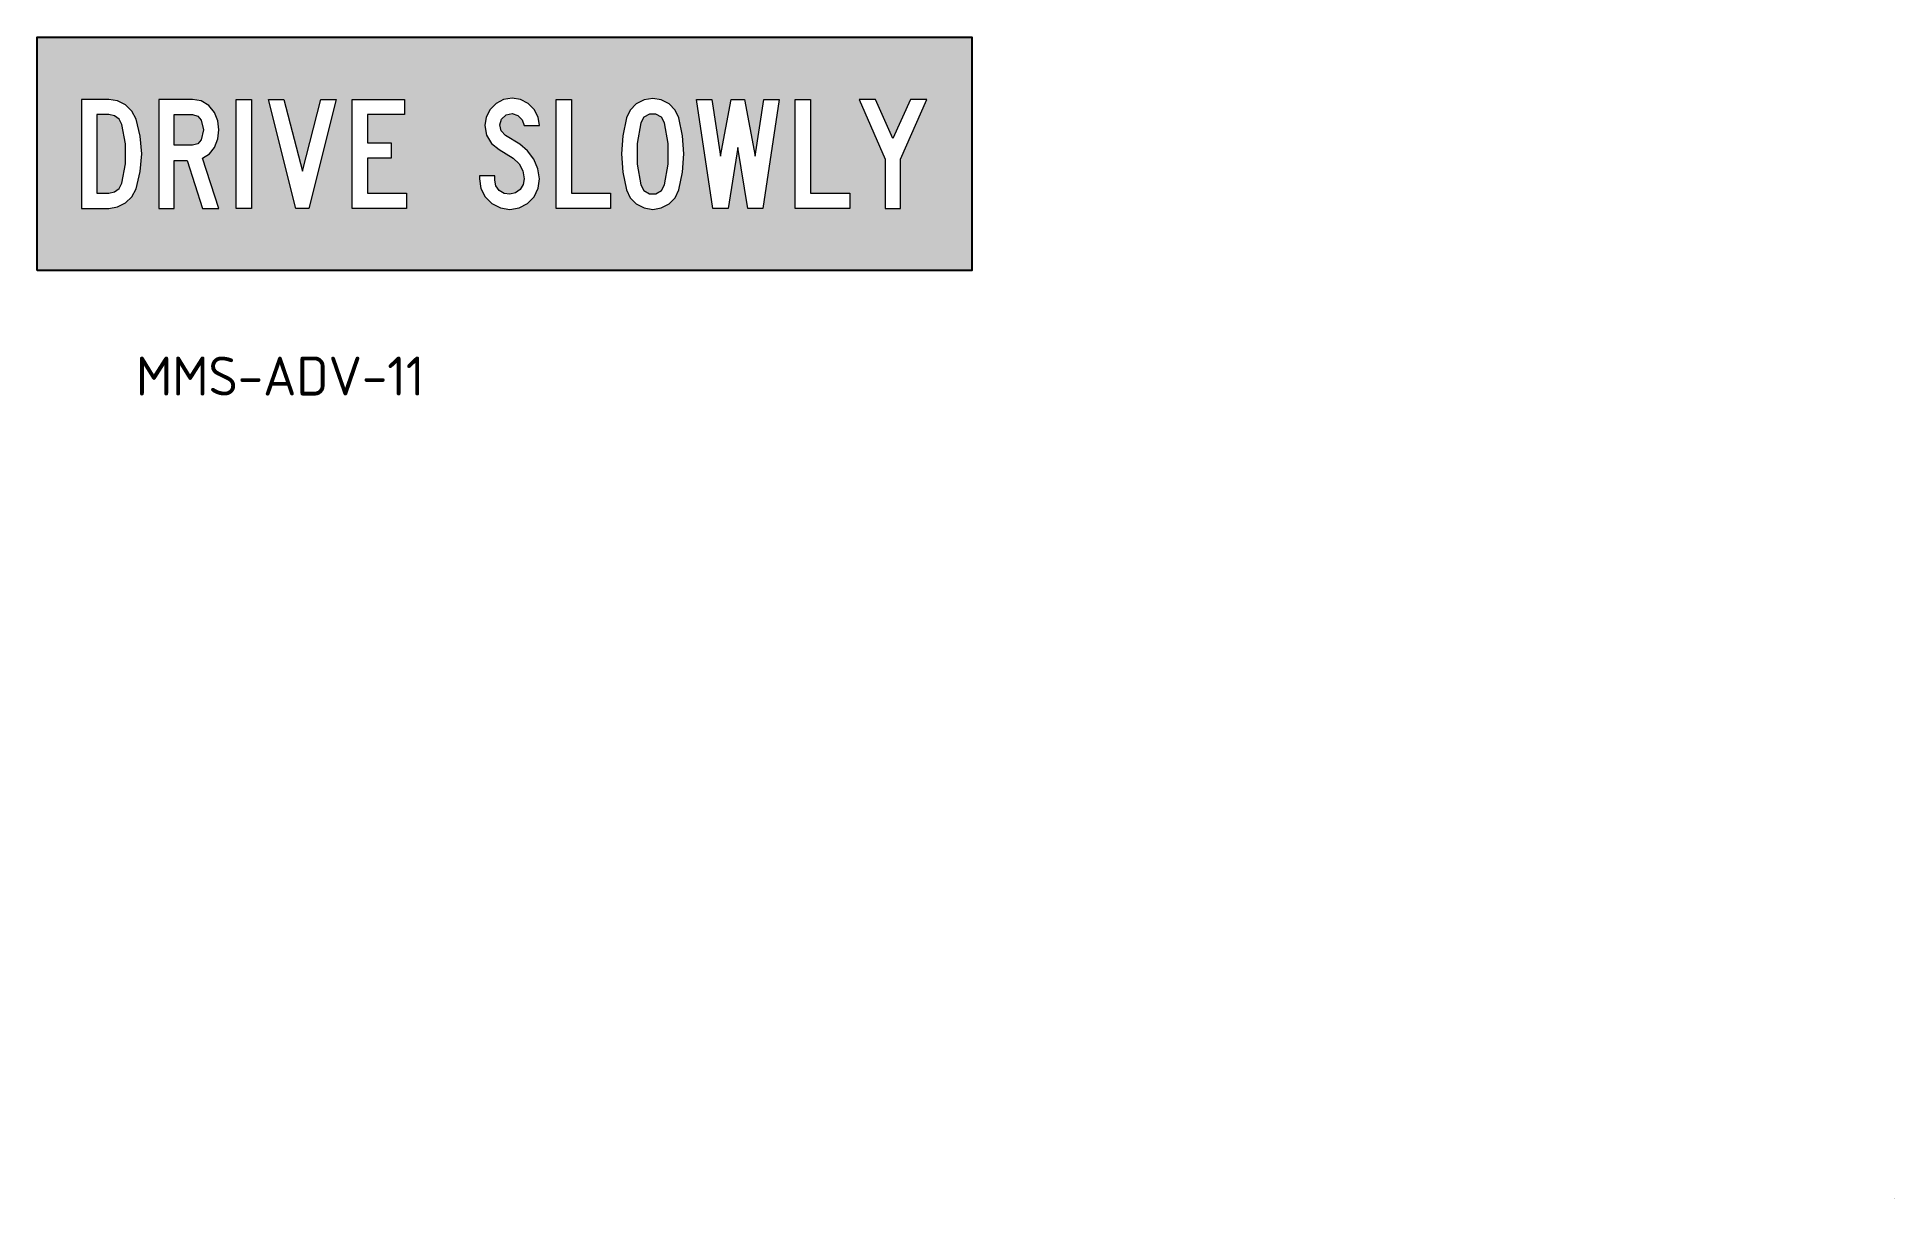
# Model space of a CAD drawing. Extents: x 121 to 359, y 73 to 222.
import ezdxf

# ---------------------------------------------------------------- set-up
doc = ezdxf.new("R2010")
doc.units = 0
for name, color, linetype in [('BLUE', 150, 'CONTINUOUS'), ('L25', 1, 'CONTINUOUS'), ('TBLK18', 4, 'CONTINUOUS')]:
    doc.layers.add(name, color=color, linetype=linetype)
doc.styles.add('ISO', font='iso3098b.shx')

msp = doc.modelspace()

# ---------------------------------------------------------------- hatches: boundary and pattern name
at = {"layer": 'BLUE'}
h = msp.add_hatch(color=256, dxfattribs=at)
h.paths.add_polyline_path([(240.94, 222.37), (120.94, 222.37), (120.94, 192.37), (240.94, 192.37)])
h.paths.add_polyline_path([(198.84, 214.32), (199.95, 214.5), (201.05, 214.32), (202.05, 213.8), (202.82, 213), (203.3, 211.99), (203.8, 209.7), (203.96, 207.37), (203.8, 205.04), (203.3, 202.75), (202.82, 201.74), (202.05, 200.94), (201.05, 200.42), (199.95, 200.24), (198.84, 200.42), (197.85, 200.94), (197.07, 201.74), (196.59, 202.75), (196.1, 205.04), (195.93, 207.37), (196.1, 209.7), (196.59, 211.99), (197.07, 213), (197.85, 213.8)], flags=16)
h.paths.add_polyline_path([(199.53, 212.49), (200.36, 212.49), (201.07, 212.08), (201.48, 211.36), (201.93, 208.71), (201.93, 206.03), (201.48, 203.38), (201.07, 202.66), (200.36, 202.25), (199.53, 202.25), (198.82, 202.66), (198.41, 203.38), (197.96, 206.03), (197.96, 208.71), (198.41, 211.36), (198.82, 212.08)], flags=0)
h.paths.add_polyline_path([(189.51, 214.37), (189.51, 202.33), (194.55, 202.33), (194.55, 200.37), (187.55, 200.37), (187.55, 214.37)], flags=16)
h.paths.add_polyline_path([(205.57, 214.37), (207.53, 214.37), (208.65, 207.09), (210.04, 214.37), (211.72, 214.37), (213.12, 207.09), (214.24, 214.37), (216.2, 214.37), (214.1, 200.37), (212.15, 200.37), (210.89, 208.21), (209.63, 200.37), (207.67, 200.37)], flags=16)
h.paths.add_polyline_path([(184.74, 213.07), (185.24, 212.1), (185.41, 211.01), (183.45, 211.01), (183.21, 211.76), (182.66, 212.31), (181.91, 212.55), (181.13, 212.39), (180.54, 211.85), (180.31, 211.09), (180.51, 210.31), (181.07, 209.75), (182.89, 208.63), (183.9, 207.77), (184.69, 206.7), (185.2, 205.47), (185.41, 204.15), (185.26, 202.95), (184.74, 201.86), (183.89, 200.99), (182.82, 200.42), (181.63, 200.23), (180.41, 200.42), (179.32, 200.98), (178.45, 201.84), (177.9, 202.94), (177.71, 204.15), (177.71, 204.57), (179.67, 204.57), (179.67, 204.01), (179.82, 203.28), (180.25, 202.67), (180.89, 202.28), (181.63, 202.19), (182.33, 202.38), (182.92, 202.81), (183.31, 203.43), (183.45, 204.15), (183.29, 205.18), (182.8, 206.1), (182.05, 206.81), (180.23, 207.93), (179.26, 208.71), (178.63, 209.78), (178.41, 211.01), (178.58, 212.1), (179.07, 213.07), (179.85, 213.85), (180.82, 214.35), (181.91, 214.51), (182.99, 214.35), (183.97, 213.85)], flags=16)
h.paths.add_polyline_path([(218.25, 214.37), (220.21, 214.37), (220.21, 202.33), (225.25, 202.33), (225.25, 200.37), (218.25, 200.37)], flags=16)
h.paths.add_polyline_path([(168.08, 214.37), (168.08, 212.41), (163.33, 212.41), (163.33, 208.77), (166.4, 208.77), (166.4, 206.81), (163.33, 206.81), (163.33, 202.33), (168.36, 202.33), (168.36, 200.37), (161.37, 200.37), (161.37, 214.37)], flags=16)
h.paths.add_polyline_path([(226.46, 214.37), (228.55, 214.37), (230.79, 209.33), (233.03, 214.37), (235.13, 214.37), (231.77, 206.67), (231.77, 200.37), (229.81, 200.37), (229.81, 206.67)], flags=16)
h.paths.add_polyline_path([(159.32, 214.37), (155.82, 200.37), (154.14, 200.37), (150.64, 214.37), (152.6, 214.37), (154.98, 205.13), (157.36, 214.37)], flags=16)
h.paths.add_polyline_path([(148.45, 214.37), (148.45, 200.37), (146.49, 200.37), (146.49, 214.37)], flags=16)
h.paths.add_polyline_path([(144.12, 211.61), (144.26, 210.45), (144.12, 209.3), (143.69, 208.21), (143.05, 207.38), (142.15, 206.81), (144.26, 200.37), (142.15, 200.37), (140.2, 206.53), (138.52, 206.53), (138.52, 200.37), (136.56, 200.37), (136.56, 214.37), (140.9, 214.37), (142.01, 214.17), (142.99, 213.58), (143.69, 212.69)], flags=16)
h.paths.add_polyline_path([(142.31, 210.45), (142.01, 209.19), (141.55, 208.68), (140.9, 208.49), (138.52, 208.49), (138.52, 212.41), (140.9, 212.41), (141.55, 212.22), (142.01, 211.71)], flags=0)
h.paths.add_polyline_path([(134.18, 209.64), (134.37, 207.37), (134.18, 205.1), (133.63, 202.89), (133.1, 201.87), (132.28, 201.07), (131.26, 200.55), (130.13, 200.37), (126.63, 200.37), (126.63, 214.37), (130.13, 214.37), (131.26, 214.19), (132.28, 213.68), (133.1, 212.87), (133.63, 211.85)], flags=16)
h.paths.add_polyline_path([(132.28, 208.64), (132.28, 206.1), (131.81, 203.59), (131.45, 202.94), (130.85, 202.49), (130.13, 202.33), (128.59, 202.33), (128.59, 212.41), (130.13, 212.41), (130.85, 212.25), (131.45, 211.81), (131.81, 211.15)], flags=0)
at = {"layer": 'TBLK18', "linetype": 'Continuous', "lineweight": 0}
h = msp.add_hatch(color=256, dxfattribs=at)
edge = h.paths.add_edge_path()
edge.add_spline(control_points=[(359.34, 73.22), (359.34, 73.22), (359.34, 73.22), (359.34, 73.21), (359.34, 73.21), (359.34, 73.2), (359.34, 73.2), (359.34, 73.19), (359.34, 73.19), (359.34, 73.18), (359.34, 73.18), (359.34, 73.17), (359.34, 73.16), (359.34, 73.16), (359.34, 73.15), (359.34, 73.15), (359.34, 73.14), (359.34, 73.14), (359.35, 73.14), (359.35, 73.14), (359.35, 73.14), (359.36, 73.13), (359.36, 73.13), (359.36, 73.13), (359.37, 73.13), (359.37, 73.13), (359.38, 73.13), (359.38, 73.13), (359.38, 73.13), (359.39, 73.13), (359.39, 73.13), (359.39, 73.13), (359.4, 73.13), (359.41, 73.13), (359.4, 73.13), (359.39, 73.14), (359.39, 73.14), (359.38, 73.15), (359.38, 73.16), (359.38, 73.16), (359.37, 73.17), (359.37, 73.17), (359.36, 73.18), (359.36, 73.19), (359.36, 73.19), (359.35, 73.2), (359.35, 73.21), (359.35, 73.21), (359.35, 73.22), (359.35, 73.22), (359.34, 73.22)], knot_values=[0, 0, 0, 0, 0.054791, 0.109654, 0.164445, 0.219309, 0.2741, 0.328964, 0.383755, 0.438619, 0.49341, 0.548273, 0.603065, 0.657928, 0.71272, 0.767583, 0.822422, 0.877285, 0.915081, 0.952877, 0.990673, 1.02841, 1.066205, 1.103978, 1.141774, 1.179511, 1.217306, 1.255102, 1.292898, 1.330635, 1.368431, 1.406164, 1.44396, 1.481697, 1.557116, 1.631571, 1.705158, 1.777977, 1.850139, 1.921715, 1.992768, 2.063376, 2.133612, 2.203535, 2.273205, 2.342659, 2.411987, 2.481144, 2.550218, 2.619224, 2.619224, 2.619224, 2.619224], degree=3, periodic=0)
h = msp.add_hatch(color=256, dxfattribs=at)
edge = h.paths.add_edge_path()
edge.add_spline(control_points=[(359.34, 73.22), (359.34, 73.22), (359.34, 73.22), (359.34, 73.21), (359.34, 73.21), (359.34, 73.2), (359.34, 73.2), (359.34, 73.19), (359.34, 73.19), (359.34, 73.18), (359.34, 73.18), (359.34, 73.17), (359.34, 73.16), (359.34, 73.16), (359.34, 73.15), (359.34, 73.15), (359.34, 73.14), (359.34, 73.14), (359.35, 73.14), (359.35, 73.14), (359.35, 73.14), (359.36, 73.13), (359.36, 73.13), (359.36, 73.13), (359.37, 73.13), (359.37, 73.13), (359.38, 73.13), (359.38, 73.13), (359.38, 73.13), (359.39, 73.13), (359.39, 73.13), (359.39, 73.13), (359.4, 73.13), (359.41, 73.13), (359.4, 73.13), (359.39, 73.14), (359.39, 73.14), (359.38, 73.15), (359.38, 73.16), (359.38, 73.16), (359.37, 73.17), (359.37, 73.17), (359.36, 73.18), (359.36, 73.19), (359.36, 73.19), (359.35, 73.2), (359.35, 73.21), (359.35, 73.21), (359.35, 73.22), (359.35, 73.22), (359.34, 73.22)], knot_values=[0, 0, 0, 0, 0.054791, 0.109654, 0.164445, 0.219309, 0.2741, 0.328964, 0.383755, 0.438619, 0.49341, 0.548273, 0.603065, 0.657928, 0.71272, 0.767583, 0.822422, 0.877285, 0.915081, 0.952877, 0.990673, 1.02841, 1.066205, 1.103978, 1.141774, 1.179511, 1.217306, 1.255102, 1.292898, 1.330635, 1.368431, 1.406164, 1.44396, 1.481697, 1.557116, 1.631571, 1.705158, 1.777977, 1.850139, 1.921715, 1.992768, 2.063376, 2.133612, 2.203535, 2.273205, 2.342659, 2.411987, 2.481144, 2.550218, 2.619224, 2.619224, 2.619224, 2.619224], degree=3, periodic=0)
h = msp.add_hatch(color=256, dxfattribs=at)
edge = h.paths.add_edge_path()
edge.add_spline(control_points=[(359.34, 73.22), (359.34, 73.22), (359.34, 73.22), (359.34, 73.21), (359.34, 73.21), (359.34, 73.2), (359.34, 73.2), (359.34, 73.19), (359.34, 73.19), (359.34, 73.18), (359.34, 73.18), (359.34, 73.17), (359.34, 73.16), (359.34, 73.16), (359.34, 73.15), (359.34, 73.15), (359.34, 73.14), (359.34, 73.14), (359.35, 73.14), (359.35, 73.14), (359.35, 73.14), (359.36, 73.13), (359.36, 73.13), (359.36, 73.13), (359.37, 73.13), (359.37, 73.13), (359.38, 73.13), (359.38, 73.13), (359.38, 73.13), (359.39, 73.13), (359.39, 73.13), (359.39, 73.13), (359.4, 73.13), (359.41, 73.13), (359.4, 73.13), (359.39, 73.14), (359.39, 73.14), (359.38, 73.15), (359.38, 73.16), (359.38, 73.16), (359.37, 73.17), (359.37, 73.17), (359.36, 73.18), (359.36, 73.19), (359.36, 73.19), (359.35, 73.2), (359.35, 73.21), (359.35, 73.21), (359.35, 73.22), (359.35, 73.22), (359.34, 73.22)], knot_values=[0, 0, 0, 0, 0.054791, 0.109654, 0.164445, 0.219309, 0.2741, 0.328964, 0.383755, 0.438619, 0.49341, 0.548273, 0.603065, 0.657928, 0.71272, 0.767583, 0.822422, 0.877285, 0.915081, 0.952877, 0.990673, 1.02841, 1.066205, 1.103978, 1.141774, 1.179511, 1.217306, 1.255102, 1.292898, 1.330635, 1.368431, 1.406164, 1.44396, 1.481697, 1.557116, 1.631571, 1.705158, 1.777977, 1.850139, 1.921715, 1.992768, 2.063376, 2.133612, 2.203535, 2.273205, 2.342659, 2.411987, 2.481144, 2.550218, 2.619224, 2.619224, 2.619224, 2.619224], degree=3, periodic=0)
h = msp.add_hatch(color=256, dxfattribs=at)
edge = h.paths.add_edge_path()
edge.add_spline(control_points=[(359.34, 73.22), (359.34, 73.22), (359.34, 73.22), (359.34, 73.21), (359.34, 73.21), (359.34, 73.2), (359.34, 73.2), (359.34, 73.19), (359.34, 73.19), (359.34, 73.18), (359.34, 73.18), (359.34, 73.17), (359.34, 73.16), (359.34, 73.16), (359.34, 73.15), (359.34, 73.15), (359.34, 73.14), (359.34, 73.14), (359.35, 73.14), (359.35, 73.14), (359.35, 73.14), (359.36, 73.13), (359.36, 73.13), (359.36, 73.13), (359.37, 73.13), (359.37, 73.13), (359.38, 73.13), (359.38, 73.13), (359.38, 73.13), (359.39, 73.13), (359.39, 73.13), (359.39, 73.13), (359.4, 73.13), (359.41, 73.13), (359.4, 73.13), (359.39, 73.14), (359.39, 73.14), (359.38, 73.15), (359.38, 73.16), (359.38, 73.16), (359.37, 73.17), (359.37, 73.17), (359.36, 73.18), (359.36, 73.19), (359.36, 73.19), (359.35, 73.2), (359.35, 73.21), (359.35, 73.21), (359.35, 73.22), (359.35, 73.22), (359.34, 73.22)], knot_values=[0, 0, 0, 0, 0.054791, 0.109654, 0.164445, 0.219309, 0.2741, 0.328964, 0.383755, 0.438619, 0.49341, 0.548273, 0.603065, 0.657928, 0.71272, 0.767583, 0.822422, 0.877285, 0.915081, 0.952877, 0.990673, 1.02841, 1.066205, 1.103978, 1.141774, 1.179511, 1.217306, 1.255102, 1.292898, 1.330635, 1.368431, 1.406164, 1.44396, 1.481697, 1.557116, 1.631571, 1.705158, 1.777977, 1.850139, 1.921715, 1.992768, 2.063376, 2.133612, 2.203535, 2.273205, 2.342659, 2.411987, 2.481144, 2.550218, 2.619224, 2.619224, 2.619224, 2.619224], degree=3, periodic=0)
h = msp.add_hatch(color=256, dxfattribs=at)
edge = h.paths.add_edge_path()
edge.add_spline(control_points=[(359.34, 73.22), (359.34, 73.22), (359.34, 73.22), (359.34, 73.21), (359.34, 73.21), (359.34, 73.2), (359.34, 73.2), (359.34, 73.19), (359.34, 73.19), (359.34, 73.18), (359.34, 73.18), (359.34, 73.17), (359.34, 73.16), (359.34, 73.16), (359.34, 73.15), (359.34, 73.15), (359.34, 73.14), (359.34, 73.14), (359.35, 73.14), (359.35, 73.14), (359.35, 73.14), (359.36, 73.13), (359.36, 73.13), (359.36, 73.13), (359.37, 73.13), (359.37, 73.13), (359.38, 73.13), (359.38, 73.13), (359.38, 73.13), (359.39, 73.13), (359.39, 73.13), (359.39, 73.13), (359.4, 73.13), (359.41, 73.13), (359.4, 73.13), (359.39, 73.14), (359.39, 73.14), (359.38, 73.15), (359.38, 73.16), (359.38, 73.16), (359.37, 73.17), (359.37, 73.17), (359.36, 73.18), (359.36, 73.19), (359.36, 73.19), (359.35, 73.2), (359.35, 73.21), (359.35, 73.21), (359.35, 73.22), (359.35, 73.22), (359.34, 73.22)], knot_values=[0, 0, 0, 0, 0.054791, 0.109654, 0.164445, 0.219309, 0.2741, 0.328964, 0.383755, 0.438619, 0.49341, 0.548273, 0.603065, 0.657928, 0.71272, 0.767583, 0.822422, 0.877285, 0.915081, 0.952877, 0.990673, 1.02841, 1.066205, 1.103978, 1.141774, 1.179511, 1.217306, 1.255102, 1.292898, 1.330635, 1.368431, 1.406164, 1.44396, 1.481697, 1.557116, 1.631571, 1.705158, 1.777977, 1.850139, 1.921715, 1.992768, 2.063376, 2.133612, 2.203535, 2.273205, 2.342659, 2.411987, 2.481144, 2.550218, 2.619224, 2.619224, 2.619224, 2.619224], degree=3, periodic=0)
h = msp.add_hatch(color=256, dxfattribs=at)
edge = h.paths.add_edge_path()
edge.add_spline(control_points=[(359.34, 73.22), (359.34, 73.22), (359.34, 73.22), (359.34, 73.21), (359.34, 73.21), (359.34, 73.2), (359.34, 73.2), (359.34, 73.19), (359.34, 73.19), (359.34, 73.18), (359.34, 73.18), (359.34, 73.17), (359.34, 73.16), (359.34, 73.16), (359.34, 73.15), (359.34, 73.15), (359.34, 73.14), (359.34, 73.14), (359.35, 73.14), (359.35, 73.14), (359.35, 73.14), (359.36, 73.13), (359.36, 73.13), (359.36, 73.13), (359.37, 73.13), (359.37, 73.13), (359.38, 73.13), (359.38, 73.13), (359.38, 73.13), (359.39, 73.13), (359.39, 73.13), (359.39, 73.13), (359.4, 73.13), (359.41, 73.13), (359.4, 73.13), (359.39, 73.14), (359.39, 73.14), (359.38, 73.15), (359.38, 73.16), (359.38, 73.16), (359.37, 73.17), (359.37, 73.17), (359.36, 73.18), (359.36, 73.19), (359.36, 73.19), (359.35, 73.2), (359.35, 73.21), (359.35, 73.21), (359.35, 73.22), (359.35, 73.22), (359.34, 73.22)], knot_values=[0, 0, 0, 0, 0.054791, 0.109654, 0.164445, 0.219309, 0.2741, 0.328964, 0.383755, 0.438619, 0.49341, 0.548273, 0.603065, 0.657928, 0.71272, 0.767583, 0.822422, 0.877285, 0.915081, 0.952877, 0.990673, 1.02841, 1.066205, 1.103978, 1.141774, 1.179511, 1.217306, 1.255102, 1.292898, 1.330635, 1.368431, 1.406164, 1.44396, 1.481697, 1.557116, 1.631571, 1.705158, 1.777977, 1.850139, 1.921715, 1.992768, 2.063376, 2.133612, 2.203535, 2.273205, 2.342659, 2.411987, 2.481144, 2.550218, 2.619224, 2.619224, 2.619224, 2.619224], degree=3, periodic=0)
h = msp.add_hatch(color=256, dxfattribs=at)
edge = h.paths.add_edge_path()
edge.add_spline(control_points=[(359.34, 73.22), (359.34, 73.22), (359.34, 73.22), (359.34, 73.21), (359.34, 73.21), (359.34, 73.2), (359.34, 73.2), (359.34, 73.19), (359.34, 73.19), (359.34, 73.18), (359.34, 73.18), (359.34, 73.17), (359.34, 73.16), (359.34, 73.16), (359.34, 73.15), (359.34, 73.15), (359.34, 73.14), (359.34, 73.14), (359.35, 73.14), (359.35, 73.14), (359.35, 73.14), (359.36, 73.13), (359.36, 73.13), (359.36, 73.13), (359.37, 73.13), (359.37, 73.13), (359.38, 73.13), (359.38, 73.13), (359.38, 73.13), (359.39, 73.13), (359.39, 73.13), (359.39, 73.13), (359.4, 73.13), (359.41, 73.13), (359.4, 73.13), (359.39, 73.14), (359.39, 73.14), (359.38, 73.15), (359.38, 73.16), (359.38, 73.16), (359.37, 73.17), (359.37, 73.17), (359.36, 73.18), (359.36, 73.19), (359.36, 73.19), (359.35, 73.2), (359.35, 73.21), (359.35, 73.21), (359.35, 73.22), (359.35, 73.22), (359.34, 73.22)], knot_values=[0, 0, 0, 0, 0.054791, 0.109654, 0.164445, 0.219309, 0.2741, 0.328964, 0.383755, 0.438619, 0.49341, 0.548273, 0.603065, 0.657928, 0.71272, 0.767583, 0.822422, 0.877285, 0.915081, 0.952877, 0.990673, 1.02841, 1.066205, 1.103978, 1.141774, 1.179511, 1.217306, 1.255102, 1.292898, 1.330635, 1.368431, 1.406164, 1.44396, 1.481697, 1.557116, 1.631571, 1.705158, 1.777977, 1.850139, 1.921715, 1.992768, 2.063376, 2.133612, 2.203535, 2.273205, 2.342659, 2.411987, 2.481144, 2.550218, 2.619224, 2.619224, 2.619224, 2.619224], degree=3, periodic=0)
h = msp.add_hatch(color=256, dxfattribs=at)
edge = h.paths.add_edge_path()
edge.add_spline(control_points=[(359.34, 73.22), (359.34, 73.22), (359.34, 73.22), (359.34, 73.21), (359.34, 73.21), (359.34, 73.2), (359.34, 73.2), (359.34, 73.19), (359.34, 73.19), (359.34, 73.18), (359.34, 73.18), (359.34, 73.17), (359.34, 73.16), (359.34, 73.16), (359.34, 73.15), (359.34, 73.15), (359.34, 73.14), (359.34, 73.14), (359.35, 73.14), (359.35, 73.14), (359.35, 73.14), (359.36, 73.13), (359.36, 73.13), (359.36, 73.13), (359.37, 73.13), (359.37, 73.13), (359.38, 73.13), (359.38, 73.13), (359.38, 73.13), (359.39, 73.13), (359.39, 73.13), (359.39, 73.13), (359.4, 73.13), (359.41, 73.13), (359.4, 73.13), (359.39, 73.14), (359.39, 73.14), (359.38, 73.15), (359.38, 73.16), (359.38, 73.16), (359.37, 73.17), (359.37, 73.17), (359.36, 73.18), (359.36, 73.19), (359.36, 73.19), (359.35, 73.2), (359.35, 73.21), (359.35, 73.21), (359.35, 73.22), (359.35, 73.22), (359.34, 73.22)], knot_values=[0, 0, 0, 0, 0.054791, 0.109654, 0.164445, 0.219309, 0.2741, 0.328964, 0.383755, 0.438619, 0.49341, 0.548273, 0.603065, 0.657928, 0.71272, 0.767583, 0.822422, 0.877285, 0.915081, 0.952877, 0.990673, 1.02841, 1.066205, 1.103978, 1.141774, 1.179511, 1.217306, 1.255102, 1.292898, 1.330635, 1.368431, 1.406164, 1.44396, 1.481697, 1.557116, 1.631571, 1.705158, 1.777977, 1.850139, 1.921715, 1.992768, 2.063376, 2.133612, 2.203535, 2.273205, 2.342659, 2.411987, 2.481144, 2.550218, 2.619224, 2.619224, 2.619224, 2.619224], degree=3, periodic=0)

# ---------------------------------------------------------------- linework, layer by layer
at = {"layer": 'BLUE', "lineweight": 0}
for points in [[(126.63, 200.37), (130.13, 200.37), (131.26, 200.55), (132.28, 201.07), (133.1, 201.87), (133.63, 202.89), (134.18, 205.1), (134.37, 207.37), (134.18, 209.64), (133.63, 211.85), (133.1, 212.87), (132.28, 213.68), (131.26, 214.19), (130.13, 214.37), (126.63, 214.37), (126.63, 200.37)], [(128.59, 202.33), (130.13, 202.33), (130.85, 202.49), (131.45, 202.94), (131.81, 203.59), (132.28, 206.1), (132.28, 208.64), (131.81, 211.15), (131.45, 211.81), (130.85, 212.25), (130.13, 212.41), (128.59, 212.41), (128.59, 202.33)], [(143.69, 208.21), (144.12, 209.3), (144.26, 210.45), (144.12, 211.61), (143.69, 212.69), (142.99, 213.58), (142.01, 214.17), (140.9, 214.37), (136.56, 214.37), (136.56, 200.37), (138.52, 200.37), (138.52, 206.53), (140.2, 206.53), (142.15, 200.37), (144.26, 200.37), (142.15, 206.81), (143.05, 207.38)], [(140.9, 208.49), (138.52, 208.49), (138.52, 212.41), (140.9, 212.41), (141.55, 212.22), (142.01, 211.71), (142.31, 210.45), (142.01, 209.19), (141.55, 208.68)], [(146.49, 200.37), (146.49, 214.37), (148.45, 214.37), (148.45, 200.37), (146.49, 200.37)], [(154.14, 200.37), (150.64, 214.37), (152.6, 214.37), (154.98, 205.13), (157.36, 214.37), (159.32, 214.37), (155.82, 200.37), (154.14, 200.37)], [(161.37, 200.37), (161.37, 214.37), (168.08, 214.37), (168.08, 212.41), (163.33, 212.41), (163.33, 208.77), (166.4, 208.77), (166.4, 206.81), (163.33, 206.81), (163.33, 202.33), (168.36, 202.33), (168.36, 200.37), (161.37, 200.37)], [(181.91, 212.55), (182.66, 212.31), (183.21, 211.76), (183.45, 211.01), (185.41, 211.01), (185.24, 212.1), (184.74, 213.07), (183.97, 213.85), (182.99, 214.35), (181.91, 214.51), (180.82, 214.35), (179.85, 213.85), (179.07, 213.07), (178.58, 212.1), (178.41, 211.01), (178.63, 209.78), (179.26, 208.71), (180.23, 207.93), (182.05, 206.81), (182.8, 206.1), (183.29, 205.18), (183.45, 204.15), (183.31, 203.43), (182.92, 202.81), (182.33, 202.38), (181.63, 202.19), (180.89, 202.28), (180.25, 202.67), (179.82, 203.28), (179.67, 204.01), (179.67, 204.57), (177.71, 204.57), (177.71, 204.15), (177.9, 202.94), (178.45, 201.84), (179.32, 200.98), (180.41, 200.42), (181.63, 200.23), (182.82, 200.42), (183.89, 200.99), (184.74, 201.86), (185.26, 202.95), (185.41, 204.15), (185.2, 205.47), (184.69, 206.7), (183.9, 207.77), (182.89, 208.63), (181.07, 209.75), (180.51, 210.31), (180.31, 211.09), (180.54, 211.85), (181.13, 212.39)], [(187.55, 200.37), (187.55, 214.37), (189.51, 214.37), (189.51, 202.33), (194.55, 202.33), (194.55, 200.37), (187.55, 200.37)], [(203.3, 202.75), (203.8, 205.04), (203.96, 207.37), (203.8, 209.7), (203.3, 211.99), (202.82, 213), (202.05, 213.8), (201.05, 214.32), (199.95, 214.5), (198.84, 214.32), (197.85, 213.8), (197.07, 213), (196.59, 211.99), (196.1, 209.7), (195.93, 207.37), (196.1, 205.04), (196.59, 202.75), (197.07, 201.74), (197.85, 200.94), (198.84, 200.42), (199.95, 200.24), (201.05, 200.42), (202.05, 200.94), (202.82, 201.74), (203.3, 202.75)], [(201.48, 203.38), (201.93, 206.03), (201.93, 208.71), (201.48, 211.36), (201.07, 212.08), (200.36, 212.49), (199.53, 212.49), (198.82, 212.08), (198.41, 211.36), (197.96, 208.71), (197.96, 206.03), (198.41, 203.38), (198.82, 202.66), (199.53, 202.25), (200.36, 202.25), (201.07, 202.66), (201.48, 203.38)], [(207.67, 200.37), (205.57, 214.37), (207.53, 214.37), (208.65, 207.09), (210.04, 214.37), (211.72, 214.37), (213.12, 207.09), (214.24, 214.37), (216.2, 214.37), (214.1, 200.37), (212.15, 200.37), (210.89, 208.21), (209.63, 200.37), (207.67, 200.37)], [(218.25, 200.37), (218.25, 214.37), (220.21, 214.37), (220.21, 202.33), (225.25, 202.33), (225.25, 200.37), (218.25, 200.37)], [(229.81, 200.37), (231.77, 200.37), (231.77, 206.67), (235.13, 214.37), (233.03, 214.37), (230.79, 209.33), (228.55, 214.37), (226.46, 214.37), (229.81, 206.67), (229.81, 200.37)]]:
    msp.add_lwpolyline(points, close=True, dxfattribs=at)
at = {"layer": 'L25'}
msp.add_lwpolyline([(120.94, 192.37), (120.94, 222.37), (240.94, 222.37), (240.94, 192.37)], close=True, dxfattribs=at)

# ---------------------------------------------------------------- texts
at = {"layer": 'L25', "insert": (133.62, 181.33), "char_height": 5, "width": 108.4995, "attachment_point": 1, "style": 'ISO'}
msp.add_mtext('{\\C3;MMS-ADV-11}', dxfattribs=at)

doc.saveas('drawing.dxf')
